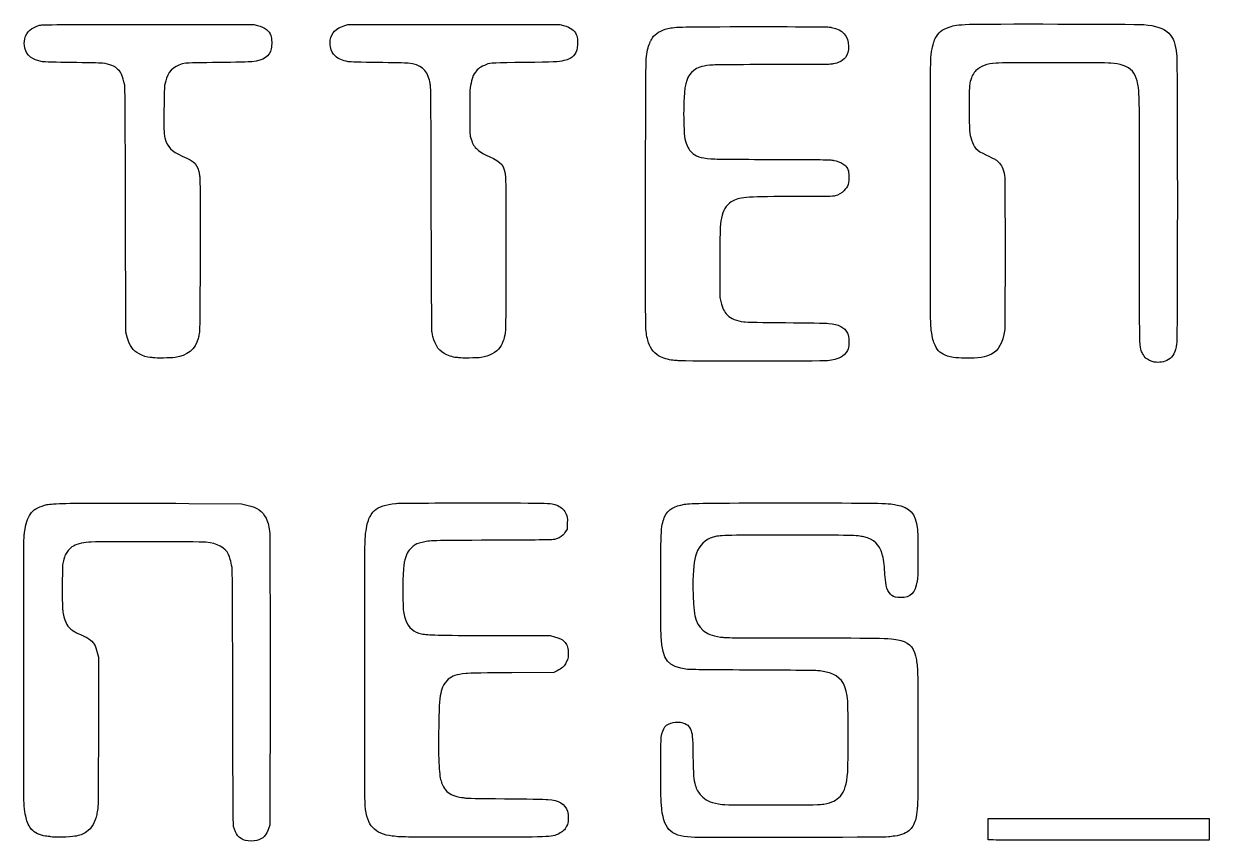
# Model space of a CAD drawing. Header units: millimetres. Extents: x 0 to 556, y 0 to 163.
# Drawn here: x 318.9 to 555.5, y 0.1 to 163.2 of the extents above; entities that cross this region are included whole.
import ezdxf

# ---------------------------------------------------------------- set-up
doc = ezdxf.new("R2010")
doc.units = ezdxf.units.MM
doc.layers.add('Layer_1', color=7, linetype='CONTINUOUS')

msp = doc.modelspace()

# ---------------------------------------------------------------- linework, layer by layer
at = {"layer": 'Layer_1', "color": 7}
for points in [[(343.66197, 163.02505), (364.7863, 163.02505), (365.5525, 162.82927)], [(382.94724, 162.82328), (383.58224, 163.02546), (404.74891, 163.02546), (425.91557, 163.02546), (426.63524, 162.82613)], [(339.49652, 100.67186), (339.21694, 101.64172), (339.17164, 126.02572)], [(457.84797, 115.73874), (457.84297, 108.58441), (458.03749, 107.78007)], [(344.80493, 96.51628), (344.80494, 96.51665)], [(405.8493, 96.51562), (405.8496, 96.51565)], [(449.53759, 95.93109), (449.5376, 95.93066)], [(351.83184, 67.48493), (362.3305, 67.41593), (363.42433, 67.14344)], [(427.38095, 63.54951), (427.34925, 62.35652), (427.04192, 61.848516)], [(412.45374, 41.115236), (423.96841, 41.080036), (424.78759, 40.866516)], [(333.53999, 37.694746), (333.75594, 36.757046), (333.75394, 22.040086)], [(425.37186, 34.094656), (424.65865, 33.739146), (416.27019, 33.679446)], [(368.0252, 31.834106), (368.0032, 3.259106), (367.80905, 2.708776)], [(511.40947, 2.539546), (511.42887, 4.613876), (533.48454, 4.613876), (555.5402, 4.613876), (555.5402, 2.454876), (555.5402, 0.295876), (533.5031, 0.274576)], [(363.13486, 0.219706), (363.13527, 0.219916)], [(393.78474, 0.935176), (393.7846, 0.935256)], [(452.10529, 0.848886), (452.10501, 0.848856)]]:
    msp.add_lwpolyline(points, dxfattribs=at)
for points in [[(544.54499, 95.68592)], [(511.42801, 0.359276)]]:
    msp.add_lwpolyline(points, close=True, dxfattribs=at)
for points in [[(319.07839, 160.1995), (319.22915, 160.87604), (319.61504, 161.55384), (320.06507, 161.93251)], [(320.06507, 161.93251), (320.39096, 162.20673), (321.35003, 162.66488), (322.02964, 162.87099)], [(322.02964, 162.87099), (322.51502, 163.01819), (323.47807, 163.02505), (343.66197, 163.02505)], [(365.5525, 162.82927), (367.03471, 162.45053), (367.87157, 161.81768), (368.18153, 160.84115)], [(380.06249, 159.88144), (380.32599, 161.43889), (381.1099, 162.23831), (382.94724, 162.82328)], [(426.63524, 162.82613), (428.1142, 162.41649), (428.7343, 161.97749), (429.15769, 161.04033)], [(429.15769, 161.04033), (429.33071, 160.65735), (429.37748, 160.39609), (429.40978, 159.63202)], [(444.36875, 160.3516), (444.95686, 161.25253), (446.04892, 161.91302), (447.45543, 162.21846)], [(447.45543, 162.21846), (449.16576, 162.58988), (449.70529, 162.60174), (464.90464, 162.60174)], [(464.90464, 162.60174), (478.5108, 162.60174), (479.38652, 162.59274), (480.14464, 162.44771)], [(480.14464, 162.44771), (482.3819, 162.0193), (483.53131, 160.73674), (483.53131, 158.66873)], [(500.84007, 160.23291), (501.43306, 161.44403), (502.13218, 162.02838), (503.57711, 162.52064)], [(503.57711, 162.52064), (504.73349, 162.91459), (505.12399, 162.96754), (507.66134, 163.07438)], [(507.66134, 163.07438), (510.32554, 163.18656), (540.48652, 163.12598), (542.50167, 163.00438)], [(542.50167, 163.00438), (544.72714, 162.87011), (546.52456, 162.24685), (547.46865, 161.28206)], [(547.46865, 161.28206), (548.36679, 160.36422), (548.83198, 159.11337), (549.02449, 157.09852)], [(319.10229, 158.29769), (318.90673, 159.12264), (318.90307, 159.41292), (319.07839, 160.1995)], [(368.18153, 160.84115), (368.39073, 160.18206), (368.42946, 158.91624), (368.26233, 158.19905)], [(380.10249, 158.56911), (379.98151, 159.17189), (379.97555, 159.36742), (380.06249, 159.88144)], [(429.40978, 159.63202), (429.48488, 157.85476), (429.01841, 156.77296), (427.95975, 156.26953)], [(443.12418, 156.2094), (443.23509, 157.32344), (443.54885, 158.71071), (443.8277, 159.31998)], [(443.8277, 159.31998), (443.9181, 159.51738), (443.99197, 159.70038), (443.99197, 159.72665)], [(443.99197, 159.72665), (443.99197, 159.75295), (444.16152, 160.03415), (444.36875, 160.3516)], [(483.53131, 158.66873), (483.53131, 157.73886), (483.35977, 157.14029), (482.88615, 156.41746)], [(500.00621, 157.01018), (500.28681, 158.78817), (500.45952, 159.45568), (500.84007, 160.23291)], [(322.57992, 155.59712), (320.50393, 155.97649), (319.46046, 156.78679), (319.10229, 158.29769)], [(368.26233, 158.19905), (367.8885, 156.59443), (366.90188, 155.93679), (364.36293, 155.59984)], [(381.06749, 156.70947), (380.49583, 157.23194), (380.29205, 157.62464), (380.10249, 158.56911)], [(383.61025, 155.60131), (382.47605, 155.79787), (381.6902, 156.14035), (381.06749, 156.70947)], [(427.95975, 156.26953), (427.42928, 156.01727), (427.26025, 155.95819), (426.67757, 155.82141)], [(482.88615, 156.41746), (482.72088, 156.16523), (482.03926, 155.66833), (481.60845, 155.48601)], [(499.87201, 129.70287), (499.87201, 153.43711), (499.88581, 156.24733), (500.00621, 157.01018)], [(549.02449, 157.09852), (549.20724, 155.18589), (549.20815, 100.75705), (549.02543, 99.3103)], [(328.37959, 155.44681), (325.44589, 155.48271), (322.83604, 155.55031), (322.57992, 155.59712)], [(334.56025, 155.29291), (334.09459, 155.34171), (331.31329, 155.41094), (328.37959, 155.44681)], [(337.73525, 154.00554), (337.03156, 154.72625), (336.00809, 155.14124), (334.56025, 155.29291)], [(339.01706, 150.91772), (338.59721, 152.86903), (338.41399, 153.31039), (337.73525, 154.00554)], [(351.19726, 155.29155), (349.24777, 155.02188), (347.8792, 153.95543), (347.35949, 152.30097)], [(357.75893, 155.44467), (354.49926, 155.40877), (351.54651, 155.33986), (351.19726, 155.29155)], [(364.36293, 155.59984), (363.98879, 155.55024), (361.03271, 155.48073), (357.75893, 155.44467)], [(389.4666, 155.44295), (386.12514, 155.48115), (383.96683, 155.53955), (383.61025, 155.60131)], [(395.60494, 155.29503), (395.13927, 155.34313), (392.37702, 155.40968), (389.4666, 155.44295)], [(399.83593, 151.93412), (399.39473, 153.99525), (398.08026, 155.03941), (395.60494, 155.29503)], [(411.27251, 155.06423), (410.01703, 154.55155), (409.524, 154.21884), (409.03113, 153.55167)], [(418.88824, 155.44972), (412.96836, 155.38092), (411.91794, 155.32779), (411.27251, 155.06423)], [(426.67757, 155.82141), (425.54102, 155.5546), (424.77646, 155.51812), (418.88824, 155.44972)], [(443.06258, 102.19207), (442.93893, 103.40713), (442.99768, 154.93894), (443.12418, 156.2094)], [(452.61278, 153.86589), (451.31731, 152.80813), (450.80862, 151.38806), (450.67719, 148.4624)], [(455.8358, 154.90076), (454.12616, 154.70862), (453.33299, 154.45395), (452.61278, 153.86589)], [(468.33961, 155.02242), (459.03752, 155.02142), (456.70439, 154.99842), (455.8358, 154.90076)], [(480.53161, 155.18716), (479.80649, 155.03073), (479.30817, 155.024), (468.33961, 155.02242)], [(481.60845, 155.48601), (481.432, 155.41131), (480.94742, 155.27686), (480.53161, 155.18716)], [(508.96695, 153.85293), (508.41964, 153.3103), (508.11232, 152.71632), (507.81667, 151.62973)], [(512.99526, 155.3315), (511.15511, 155.18481), (509.8137, 154.69245), (508.96695, 153.85293)], [(535.8976, 155.33091), (534.67674, 155.42291), (514.1481, 155.42341), (512.99526, 155.3315)], [(538.35293, 154.837), (537.47316, 155.13479), (536.85779, 155.25858), (535.8976, 155.33091)], [(541.13773, 151.76438), (540.73869, 153.39412), (539.90804, 154.31062), (538.35293, 154.837)], [(347.35949, 152.30097), (346.87815, 150.76865), (346.86785, 150.63287), (346.85686, 145.67648)], [(400.07263, 150.91812), (400.02223, 151.10439), (399.91568, 151.56159), (399.83593, 151.93412)], [(408.27839, 151.80712), (407.90823, 150.37003), (407.89436, 150.15024), (407.88818, 145.62646)], [(409.03113, 153.55167), (408.64738, 153.03221), (408.51479, 152.7249), (408.27839, 151.80712)], [(507.81667, 151.62973), (507.62639, 150.93041), (507.62294, 150.83887), (507.62095, 146.43055)], [(541.61293, 124.17166), (541.61293, 151.15756), (541.63803, 149.72098), (541.13773, 151.76438)], [(339.17164, 126.02572), (339.13544, 145.49103), (339.10434, 150.51219), (339.01706, 150.91772)], [(400.2228, 126.32246), (400.1819, 143.29876), (400.1368, 150.68111), (400.07263, 150.91812)], [(450.67719, 148.4624), (450.57869, 146.26919), (450.57739, 144.11042), (450.67319, 142.15474)], [(346.85686, 145.67648), (346.84676, 141.1313), (346.84786, 141.09122), (347.04192, 140.41905)], [(407.88818, 145.62646), (407.88218, 141.36807), (407.88618, 141.24863), (408.0733, 140.51814)], [(507.62095, 146.43055), (507.61895, 141.64199), (507.63835, 141.35147), (508.05407, 140.00082)], [(450.67319, 142.15474), (450.73969, 140.80172), (450.78487, 140.47059), (451.00478, 139.72333)], [(347.04192, 140.41905), (347.60326, 138.47138), (348.26183, 137.78305), (350.51896, 136.78491)], [(408.0733, 140.51814), (408.34102, 139.47011), (408.63679, 138.89356), (409.21862, 138.28553)], [(451.00478, 139.72333), (451.32387, 138.63912), (451.59558, 138.13717), (452.1851, 137.54294)], [(508.05407, 140.00082), (508.52839, 138.45976), (509.03225, 137.94198), (510.95969, 137.01496)], [(409.21862, 138.28553), (409.79862, 137.67941), (410.47334, 137.25839), (411.75282, 136.7042)], [(452.1851, 137.54294), (453.02056, 136.70079), (453.86023, 136.41678), (456.05661, 136.23347)], [(350.51896, 136.78491), (353.15273, 135.62021), (353.53437, 135.19491), (353.94365, 132.96838)], [(411.75282, 136.7042), (414.33004, 135.58791), (414.83245, 134.93933), (415.03988, 132.46079)], [(456.05661, 136.23347), (456.74788, 136.17577), (461.37721, 136.12937), (468.50261, 136.10871)], [(468.50261, 136.10871), (479.68313, 136.07631), (479.85899, 136.07321), (480.60783, 135.89747)], [(480.60783, 135.89747), (481.78457, 135.62128), (482.32329, 135.38621), (482.7607, 134.95807)], [(482.7607, 134.95807), (483.38557, 134.34643), (483.56245, 133.8962), (483.60148, 132.81784)], [(510.95969, 137.01496), (511.68344, 136.66687), (512.44135, 136.29982), (512.64395, 136.19931)], [(512.64395, 136.19931), (512.84654, 136.09879), (513.20849, 135.82461), (513.44828, 135.59002)], [(513.44828, 135.59002), (514.06304, 134.9886), (514.36195, 134.33693), (514.68954, 132.88388)], [(353.94365, 132.96838), (354.07124, 132.27428), (354.08147, 130.85588), (354.05839, 117.05105)], [(483.60148, 132.81784), (483.65248, 131.40801), (483.40242, 130.66733), (482.60668, 129.87159)], [(514.68954, 132.88388), (514.78544, 132.45837), (514.78734, 102.73436), (514.69154, 102.14988)], [(415.03988, 132.46079), (415.14905, 131.15632), (415.14288, 103.26527), (415.03288, 102.02546)], [(460.50161, 127.867), (459.38231, 127.31845), (458.59921, 126.29749), (458.27756, 124.9674)], [(473.26185, 128.69365), (463.51455, 128.69265), (461.98346, 128.59322), (460.50161, 127.867)], [(480.83003, 128.81277), (480.51003, 128.71567), (479.16096, 128.6944), (473.26185, 128.69365)], [(482.60668, 129.87159), (482.11154, 129.37645), (481.5141, 129.0204), (480.83003, 128.81277)], [(500.04146, 102.0629), (499.87485, 103.22605), (499.87201, 103.69048), (499.87201, 129.70287)], [(400.36854, 101.5998), (400.31074, 101.90795), (400.26148, 110.27072), (400.2228, 126.32246)], [(458.27756, 124.9674), (457.84427, 123.1757), (457.85363, 123.3768), (457.84797, 115.73874)], [(542.23203, 97.38031), (541.56041, 98.74756), (541.61255, 96.49099), (541.61293, 124.17166)], [(354.05839, 117.05105), (354.03179, 101.14844), (354.04679, 101.79826), (353.67338, 100.37172)], [(458.03749, 107.78007), (458.40506, 106.26014), (458.66874, 105.7096), (459.35547, 105.02836)], [(459.35547, 105.02836), (460.05403, 104.33536), (461.15976, 103.88515), (462.61859, 103.69972)], [(415.03288, 102.02546), (414.91145, 100.65348), (414.56317, 99.57862), (413.92105, 98.59413)], [(443.58247, 99.52507), (443.38777, 100.08288), (443.15647, 101.26945), (443.06258, 102.19207)], [(462.61859, 103.69972), (463.04742, 103.64522), (466.4176, 103.58198), (470.95825, 103.54327)], [(470.95825, 103.54327), (475.14925, 103.50757), (479.0164, 103.44048), (479.55192, 103.39424)], [(479.55192, 103.39424), (481.55225, 103.22155), (482.72216, 102.61307), (483.296, 101.44691)], [(500.79598, 99.01721), (500.42695, 99.7648), (500.29342, 100.30379), (500.04146, 102.0629)], [(514.69154, 102.14988), (514.24426, 99.42283), (513.47766, 97.98354), (512.08727, 97.2604)], [(341.88596, 97.29574), (340.59883, 98.01844), (340.0293, 98.82314), (339.49652, 100.67186)], [(353.67338, 100.37172), (353.1258, 98.27993), (351.4309, 96.88456), (349.08059, 96.59058)], [(402.77172, 97.3902), (401.46049, 98.17886), (400.78942, 99.35434), (400.36854, 101.5998)], [(445.98373, 96.72743), (444.90837, 97.21748), (444.03121, 98.23944), (443.58247, 99.52507)], [(483.296, 101.44691), (483.56973, 100.89062), (483.57358, 100.86626), (483.5732, 99.69592)], [(483.5732, 99.69592), (483.5732, 98.52936), (483.5682, 98.50034), (483.30593, 97.99798)], [(344.10905, 96.59435), (343.57383, 96.60645), (342.52315, 96.93798), (341.88596, 97.29574)], [(405.15094, 96.59445), (404.61383, 96.60655), (403.3992, 97.01279), (402.77172, 97.3902)], [(413.92105, 98.59413), (413.28651, 97.62127), (411.71325, 96.77989), (410.1673, 96.58662)], [(483.30593, 97.99798), (482.66987, 96.77984), (481.52086, 96.18243), (479.34025, 95.93609)], [(503.25867, 96.86273), (501.97136, 97.32888), (501.36946, 97.85546), (500.79598, 99.01721)], [(512.08727, 97.2604), (510.75404, 96.56697), (509.60789, 96.39356), (506.81467, 96.46269)], [(542.83644, 96.4563), (542.69464, 96.57644), (542.42265, 96.99225), (542.23203, 97.38031)], [(549.02543, 99.3103), (548.81975, 97.6815), (548.33064, 96.7473), (547.38453, 96.17618)], [(344.80494, 96.51665), (344.66524, 96.55395), (344.35209, 96.58885), (344.10905, 96.59435)], [(349.08059, 96.59058), (348.18052, 96.478), (345.14625, 96.42528), (344.80493, 96.51628)], [(405.8496, 96.51565), (405.7099, 96.55345), (405.39551, 96.58895), (405.15094, 96.59445)], [(410.1673, 96.58662), (409.3469, 96.48406), (406.15932, 96.43165), (405.8493, 96.51562)], [(448.69093, 96.00476), (448.09582, 96.01626), (446.76428, 96.37172), (445.98373, 96.72743)], [(449.5376, 95.93066), (449.30477, 95.96696), (448.92377, 96.00026), (448.69093, 96.00476)], [(479.34025, 95.93609), (478.35896, 95.82523), (450.24734, 95.82009), (449.53759, 95.93109)], [(506.81467, 96.46269), (504.62943, 96.51679), (504.02687, 96.58455), (503.25867, 96.86273)], [(544.54495, 95.68595), (544.02797, 95.78485), (543.17502, 96.16943), (542.83644, 96.4563)], [(547.38453, 96.17618), (546.53977, 95.66623), (545.54543, 95.49456), (544.54499, 95.68592)], [(320.24778, 65.44145), (320.66318, 66.09946), (321.70662, 66.72714), (323.00471, 67.09985)], [(323.00471, 67.09985), (323.71722, 67.30442), (324.05393, 67.342), (326.0085, 67.43503)], [(326.0085, 67.43503), (328.67653, 67.56203), (337.49574, 67.57906), (351.83184, 67.48493)], [(363.42433, 67.14344), (365.58194, 66.60594), (366.53829, 65.9406), (367.232, 64.49442)], [(388.89498, 66.08495), (389.73495, 66.81512), (391.17529, 67.29467), (393.06895, 67.47466)], [(393.06895, 67.47466), (393.68154, 67.53286), (399.08519, 67.56296), (408.73228, 67.56196)], [(408.73228, 67.56196), (424.98291, 67.55996), (424.27718, 67.58276), (425.47617, 67.02875)], [(425.47617, 67.02875), (426.2759, 66.65925), (426.84807, 66.08017), (427.1722, 65.31226)], [(446.87244, 64.89655), (447.51879, 66.24387), (448.65199, 66.94395), (450.76555, 67.30167)], [(450.76555, 67.30167), (452.07786, 67.52377), (455.24063, 67.56356), (471.60396, 67.56383)], [(471.60396, 67.56383), (489.36071, 67.56383), (491.38861, 67.53053), (492.97189, 67.20953)], [(492.97189, 67.20953), (495.92473, 66.61093), (496.7961, 65.62564), (497.26377, 62.35655)], [(319.02153, 61.687966), (319.30886, 63.56237), (319.5741, 64.37425), (320.24778, 65.44145)], [(367.232, 64.49442), (367.70264, 63.51326), (367.87414, 62.81074), (367.9709, 61.467446)], [(387.01686, 60.366876), (387.12022, 61.859386), (387.3675, 63.29599), (387.6544, 64.07076)], [(387.6544, 64.07076), (387.94196, 64.84732), (388.48443, 65.72807), (388.89498, 66.08495)], [(427.1722, 65.31226), (427.40509, 64.76049), (427.41168, 64.70487), (427.38095, 63.54951)], [(446.03286, 51.456086), (446.04716, 62.52293), (446.09416, 63.27411), (446.87244, 64.89655)], [(318.85417, 34.123806), (318.85417, 60.067636), (318.85717, 60.617916), (319.02153, 61.687966)], [(427.04192, 61.848516), (426.87289, 61.569116), (426.62655, 61.239096), (426.4945, 61.115156)], [(497.26377, 62.35655), (497.34117, 61.815456), (497.37304, 60.342726), (497.37366, 57.276546)], [(331.85094, 59.743216), (330.511, 59.629566), (329.14098, 59.240096), (328.48708, 58.786946)], [(355.21894, 59.715616), (353.91614, 59.835036), (333.22167, 59.859516), (331.85094, 59.743216)], [(359.73844, 57.284346), (359.04407, 58.694806), (357.5424, 59.502626), (355.21894, 59.715616)], [(367.9709, 61.467446), (368.0145, 60.861766), (368.0377, 48.187536), (368.0252, 31.834106)], [(387.01386, 7.212436), (386.89025, 8.374856), (386.89298, 58.579736), (387.01686, 60.366876)], [(398.39908, 59.692326), (397.45102, 59.471486), (397.17906, 59.356236), (396.63269, 58.943706)], [(412.45374, 60.115656), (400.02005, 60.062756), (399.98461, 60.061656), (398.39908, 59.692326)], [(424.80286, 60.265776), (424.50377, 60.193576), (421.13862, 60.152636), (412.45374, 60.115656)], [(426.4945, 61.115156), (426.18287, 60.822646), (425.32494, 60.391876), (424.80286, 60.265776)], [(456.49692, 60.713786), (454.88601, 60.243166), (453.67778, 59.095336), (453.14619, 57.530546)], [(471.38189, 61.126936), (458.02211, 61.125936), (457.894, 61.121936), (456.49692, 60.713786)], [(486.57955, 60.776056), (485.19391, 61.108946), (484.3536, 61.128346), (471.38189, 61.126936)], [(490.25503, 57.343316), (489.64739, 59.317226), (488.6069, 60.288996), (486.57955, 60.776056)], [(327.19035, 57.276036), (327.06756, 57.025056), (326.8761, 56.465286), (326.76488, 56.032096)], [(328.48708, 58.786946), (328.00756, 58.454636), (327.448, 57.802656), (327.19035, 57.276036)], [(360.43959, 54.651846), (360.20095, 55.969036), (359.98287, 56.787826), (359.73844, 57.284346)], [(396.63269, 58.943706), (395.76329, 58.287306), (395.30334, 57.569106), (395.02276, 56.429846)], [(453.14619, 57.530546), (452.61919, 55.979286), (452.45889, 54.413186), (452.45889, 50.815886)], [(490.72791, 54.186206), (490.72691, 54.790896), (490.4294, 56.776856), (490.25503, 57.343316)], [(497.37366, 57.276546), (497.37451, 53.503556), (497.35526, 52.842386), (497.22141, 52.038246)], [(326.76488, 56.032096), (326.56434, 55.251016), (326.56265, 55.207386), (326.56097, 50.780686)], [(360.59693, 28.743846), (360.55763, 48.645316), (360.52403, 54.185926), (360.43959, 54.651846)], [(394.78951, 55.583176), (394.57508, 54.959166), (394.44361, 49.833506), (394.57561, 47.243516)], [(395.02276, 56.429846), (394.94246, 56.103876), (394.83751, 55.722876), (394.78951, 55.583176)], [(491.16573, 50.587876), (490.98031, 51.093446), (490.7297, 53.153226), (490.72791, 54.186206)], [(326.56097, 50.780686), (326.55897, 46.562136), (326.56897, 46.271426), (326.73703, 45.489016)], [(446.11036, 40.915086), (446.05696, 41.866156), (446.02586, 46.093436), (446.03286, 51.456086)], [(452.45889, 50.815886), (452.45889, 45.482006), (452.88043, 43.632086), (454.42081, 42.205966)], [(493.91294, 48.676276), (492.42264, 48.674276), (491.67714, 49.193396), (491.16573, 50.587876)], [(497.22141, 52.038246), (496.80199, 49.517856), (495.97603, 48.678536), (493.91294, 48.676276)], [(326.73703, 45.489016), (327.15575, 43.538836), (327.55698, 42.837206), (328.68116, 42.089326)], [(394.57561, 47.243516), (394.64581, 45.865536), (394.76772, 45.190156), (395.13709, 44.132426)], [(395.13709, 44.132426), (395.63828, 42.697226), (396.74653, 41.757416), (398.28777, 41.460636)], [(328.68116, 42.089326), (329.03328, 41.855076), (329.41428, 41.627536), (329.52783, 41.583696)], [(329.52783, 41.583696), (329.64137, 41.539896), (330.06532, 41.347556), (330.46994, 41.156386)], [(330.46994, 41.156386), (330.87455, 40.965216), (331.23138, 40.808806), (331.26289, 40.808806)], [(331.26289, 40.808806), (331.29439, 40.808806), (331.5745, 40.639726), (331.88536, 40.433076)], [(331.88536, 40.433076), (332.78069, 39.837856), (333.21009, 39.127206), (333.53999, 37.694746)], [(398.28777, 41.460636), (399.74433, 41.180156), (400.96791, 41.150326), (412.45374, 41.115236)], [(424.78759, 40.866516), (425.88586, 40.580246), (426.3028, 40.383926), (426.73872, 39.947756)], [(451.35822, 34.360356), (447.41518, 34.823086), (446.37963, 36.116516), (446.11036, 40.915086)], [(454.42081, 42.205966), (455.26154, 41.427586), (456.13667, 41.084266), (457.98348, 40.808286)], [(457.98348, 40.808286), (459.06854, 40.646126), (459.59385, 40.640606), (474.04889, 40.639286)], [(474.04889, 40.639286), (490.7567, 40.637286), (492.36686, 40.595786), (493.98789, 40.119756)], [(426.73872, 39.947756), (427.33054, 39.355596), (427.5029, 38.896776), (427.54842, 37.792376)], [(493.98789, 40.119756), (495.88024, 39.564036), (496.71155, 38.528126), (497.06985, 36.279206)], [(427.54842, 37.792376), (427.59252, 36.723376), (427.49342, 36.300136), (427.00333, 35.463946)], [(497.06985, 36.279206), (497.35548, 34.486496), (497.37191, 33.632466), (497.37039, 20.658206)], [(319.02237, 6.471316), (318.85742, 7.628676), (318.85417, 8.163356), (318.85417, 34.123806)], [(407.16208, 33.538456), (405.1672, 33.313016), (404.43222, 33.074656), (403.60763, 32.385726)], [(416.27019, 33.679446), (411.65655, 33.646646), (407.55789, 33.583246), (407.16208, 33.538456)], [(427.00333, 35.463946), (426.64707, 34.856086), (426.278, 34.546326), (425.37186, 34.094656)], [(464.73555, 34.209436), (456.38364, 34.246936), (451.89252, 34.297636), (451.35822, 34.360356)], [(477.85889, 34.046206), (477.44009, 34.127406), (474.30339, 34.166416), (464.73555, 34.209436)], [(479.08655, 33.808586), (478.71402, 33.880586), (478.16157, 33.987526), (477.85889, 34.046206)], [(480.35655, 33.402906), (480.03059, 33.554016), (479.45909, 33.736576), (479.08655, 33.808586)], [(483.35865, 28.024206), (483.08168, 31.100676), (482.29942, 32.502206), (480.35655, 33.402906)], [(402.56582, 31.029766), (402.53772, 30.936666), (402.44181, 30.650886), (402.35259, 30.394766)], [(403.60763, 32.385726), (403.22659, 32.067386), (402.65382, 31.321896), (402.56582, 31.029766)], [(360.75028, 2.992976), (360.67068, 3.328366), (360.63539, 9.249106), (360.59693, 28.743846)], [(402.35259, 30.394766), (401.96322, 29.277086), (401.84375, 28.207086), (401.74755, 24.976096)], [(483.36065, 13.833666), (483.47404, 15.274746), (483.47215, 26.759806), (483.35865, 28.024206)], [(401.74755, 24.976096), (401.57595, 19.212086), (401.68275, 14.328926), (402.01511, 12.741766)], [(446.14229, 20.827546), (446.41529, 22.699826), (447.03834, 23.463306), (448.53268, 23.756636)], [(448.53268, 23.756636), (449.51139, 23.948756), (450.44151, 23.814536), (451.14623, 23.379516)], [(333.75394, 22.040086), (333.75294, 9.126036), (333.73634, 7.234976), (333.62131, 6.603476)], [(451.14623, 23.379516), (451.57345, 23.115776), (451.65275, 23.018006), (451.94565, 22.393876)], [(451.94565, 22.393876), (452.36494, 21.500416), (452.39283, 21.212376), (452.45803, 17.102206)], [(446.15359, 7.323206), (445.99273, 9.327546), (445.98405, 19.742006), (446.14229, 20.827546)], [(497.37039, 20.658206), (497.36939, 9.188666), (497.35319, 7.604696), (497.22801, 6.476546)], [(452.45803, 17.102206), (452.52023, 13.183046), (452.58331, 12.386986), (452.92268, 11.240366)], [(402.01511, 12.741766), (402.11261, 12.276096), (402.22862, 11.799846), (402.27287, 11.683436)], [(481.89538, 9.086576), (482.75091, 10.024646), (483.16701, 11.372696), (483.36065, 13.833666)], [(402.27287, 11.683436), (402.67138, 10.634836), (403.38816, 9.782756), (404.20685, 9.384386)], [(452.92268, 11.240366), (453.14858, 10.477096), (453.56803, 9.732996), (454.08224, 9.183306)], [(388.54096, 2.769326), (387.6691, 3.747526), (387.25381, 4.955816), (387.01386, 7.212436)], [(404.20685, 9.384386), (404.78616, 9.102486), (405.84438, 8.805376), (406.27848, 8.802746)], [(406.27848, 8.802746), (406.46177, 8.801746), (406.76414, 8.756646), (406.95041, 8.702846)], [(406.95041, 8.702846), (407.18782, 8.634246), (409.5546, 8.586436), (414.86674, 8.543026)], [(414.86674, 8.543026), (419.03446, 8.509026), (422.92066, 8.443926), (423.50274, 8.398366)], [(423.50274, 8.398366), (425.70501, 8.226176), (426.91776, 7.494476), (427.39931, 6.047396)], [(452.10501, 0.848856), (447.84999, 1.114706), (446.53724, 2.542806), (446.15359, 7.323206)], [(454.08224, 9.183306), (454.94976, 8.255926), (455.76269, 7.865826), (457.571, 7.509186)], [(457.571, 7.509186), (458.50632, 7.324716), (458.57271, 7.323556), (468.16423, 7.323376)], [(468.16423, 7.323376), (477.16306, 7.323376), (477.87003, 7.333676), (478.61127, 7.477806)], [(478.61127, 7.477806), (480.29267, 7.804736), (481.0765, 8.188706), (481.89538, 9.086576)], [(319.31526, 4.714926), (319.24666, 5.031846), (319.11488, 5.822216), (319.02237, 6.471316)], [(333.41891, 5.418136), (333.20011, 3.989556), (332.37163, 2.560236), (331.38484, 1.908906)], [(333.62131, 6.603476), (333.54921, 6.207656), (333.45815, 5.674256), (333.41891, 5.418136)], [(427.39931, 6.047396), (427.56086, 5.561966), (427.58219, 5.350106), (427.55105, 4.540186)], [(497.22801, 6.476546), (497.15051, 5.778046), (497.02822, 4.940936), (496.95619, 4.616306)], [(320.40066, 2.412476), (320.00626, 2.862166), (319.47007, 3.999596), (319.31526, 4.714926)], [(323.17217, 1.095716), (322.12313, 1.208686), (320.98018, 1.751706), (320.40066, 2.412476)], [(363.13527, 0.219916), (361.88764, 0.553716), (361.11653, 1.450306), (360.75028, 2.992976)], [(367.80905, 2.708776), (367.26761, 1.174056), (366.65344, 0.546736), (365.36333, 0.210706)], [(392.3876, 1.094116), (390.74458, 1.255616), (389.34803, 1.863816), (388.54096, 2.769326)], [(427.23718, 3.047466), (426.85075, 2.281556), (426.541, 1.989666), (425.66174, 1.562906)], [(427.55105, 4.540186), (427.51805, 3.681206), (427.49025, 3.549086), (427.23718, 3.047466)], [(495.83369, 2.391646), (495.20295, 1.767176), (494.0033, 1.259826), (492.76022, 1.091846)], [(496.95619, 4.616306), (496.76768, 3.766726), (496.31359, 2.866796), (495.83369, 2.391646)], [(511.42807, 0.359216), (511.40717, 0.417516), (511.39877, 1.398656), (511.40947, 2.539546)], [(324.27284, 0.930026), (324.01672, 0.983526), (323.52142, 1.058116), (323.17217, 1.095716)], [(329.0565, 1.040196), (328.0458, 0.873536), (324.89085, 0.800876), (324.27284, 0.930026)], [(331.38484, 1.908906), (330.6863, 1.447846), (330.01915, 1.198936), (329.0565, 1.040196)], [(365.36333, 0.210706), (364.75539, 0.052356), (363.74538, 0.056496), (363.13486, 0.219706)], [(393.7846, 0.935256), (393.52849, 0.972256), (392.89984, 1.043756), (392.3876, 1.094116)], [(408.09341, 0.856876), (400.47976, 0.862876), (394.04086, 0.898176), (393.78474, 0.935176)], [(425.66174, 1.562906), (424.17886, 0.843176), (424.2016, 0.844086), (408.09341, 0.856876)], [(491.49022, 0.917586), (490.72349, 0.810796), (453.74729, 0.746266), (452.10529, 0.848886)], [(492.76022, 1.091846), (492.41097, 1.044646), (491.83947, 0.966236), (491.49022, 0.917586)], [(533.5031, 0.274576), (515.91687, 0.257576), (511.45833, 0.274576), (511.42801, 0.359276)]]:
    msp.add_open_spline(points, degree=3, dxfattribs=at)

doc.saveas('drawing.dxf')
